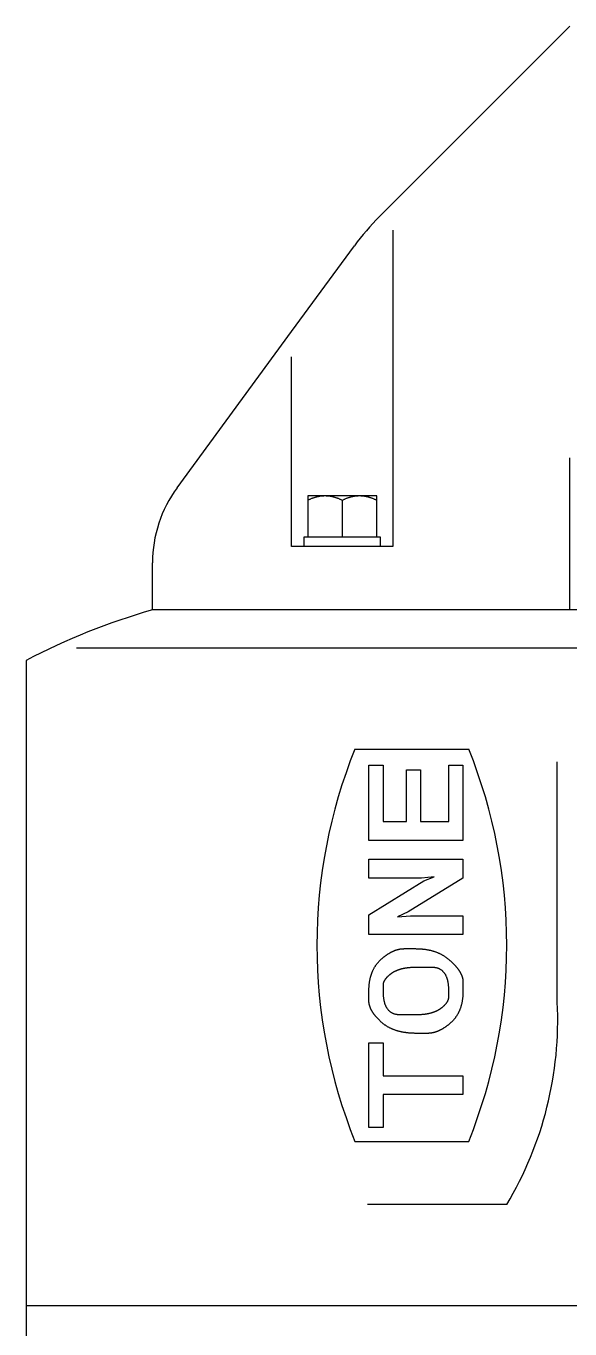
# Model space of a CAD drawing. Header units: millimetres. Extents: x -2880 to 3894, y -2977 to 4857.
# Drawn here: x -112.6 to -41, y -859.9 to -688.3 of the extents above; entities that cross this region are included whole.
import ezdxf

# ---------------------------------------------------------------- set-up
doc = ezdxf.new("R2010")
doc.units = ezdxf.units.MM
doc.header["$MEASUREMENT"] = 0
doc.layers.add('_5-0_', color=7, linetype='Continuous')

msp = doc.modelspace()

# ---------------------------------------------------------------- linework, layer by layer
at = {"layer": '_5-0_', "color": 3, "linetype": 'Continuous'}
for p, q in [((-66.061, -713.399), (-40.975, -688.312)), ((-64.308, -715.201), (-64.308, -756.868)), ((-77.641, -728.535), (-69.371, -717.257)), ((-92.748, -749.135), (-77.641, -728.535)), ((-77.641, -756.868), (-77.641, -731.868)), ((-40.975, -765.201), (-40.975, -745.201)), ((-64.308, -756.868), (-77.641, -756.868)), ((-95.974, -765.201), (-95.974, -758.991)), ((-20.974, -765.201), (-95.974, -765.201)), ((-105.975, -770.201), (-20.974, -770.201)), ((-112.638, -771.868), (-112.638, -927.801)), ((-69.308, -783.535), (-54.308, -783.535)), ((-67.463, -795.572), (-67.463, -785.658)), ((-67.463, -785.658), (-65.604, -785.658)), ((-65.604, -785.658), (-65.604, -793.094)), ((-56.93, -793.094), (-56.93, -785.658)), ((-56.93, -785.658), (-55.071, -785.658)), ((-55.071, -785.658), (-55.071, -795.572)), ((-42.641, -816.868), (-42.641, -785.201)), ((-62.506, -793.094), (-62.506, -786.278)), ((-62.506, -786.278), (-60.647, -786.278)), ((-60.647, -786.278), (-60.647, -793.094)), ((-65.604, -793.094), (-62.506, -793.094)), ((-60.647, -793.094), (-56.93, -793.094)), ((-55.071, -795.572), (-67.463, -795.572)), ((-67.463, -800.529), (-67.463, -798.05)), ((-67.463, -798.05), (-55.071, -798.05)), ((-55.071, -798.05), (-55.071, -800.529)), ((-60.541, -800.529), (-67.463, -800.529)), ((-67.463, -805.35), (-60.231, -800.907)), ((-55.071, -800.529), (-62.303, -804.973)), ((-58.856, -800.384), (-60.541, -800.529)), ((-60.231, -800.907), (-58.856, -800.384)), ((-67.463, -807.964), (-67.463, -805.35)), ((-62.303, -804.973), (-63.678, -805.641)), ((-63.678, -805.641), (-61.993, -805.486)), ((-61.993, -805.486), (-55.071, -805.486)), ((-55.071, -805.486), (-55.071, -807.964)), ((-55.071, -807.964), (-67.463, -807.964)), ((-63.662, -809.937), (-63.614, -809.924)), ((-63.614, -809.924), (-63.567, -809.913)), ((-63.567, -809.913), (-63.52, -809.902)), ((-63.52, -809.902), (-63.472, -809.892)), ((-63.472, -809.892), (-63.425, -809.882)), ((-63.425, -809.882), (-63.378, -809.874)), ((-63.378, -809.874), (-63.331, -809.866)), ((-63.331, -809.866), (-63.284, -809.858)), ((-63.284, -809.858), (-63.237, -809.852)), ((-63.237, -809.852), (-63.19, -809.846)), ((-63.19, -809.846), (-63.143, -809.841)), ((-63.143, -809.841), (-63.096, -809.836)), ((-63.096, -809.836), (-63.049, -809.832)), ((-63.049, -809.832), (-63.003, -809.829)), ((-63.003, -809.829), (-62.956, -809.826)), ((-62.956, -809.826), (-62.909, -809.825)), ((-62.909, -809.825), (-62.863, -809.824)), ((-62.863, -809.824), (-62.816, -809.823)), ((-62.816, -809.823), (-61.325, -809.823)), ((-61.325, -809.823), (-61.237, -809.824)), ((-61.237, -809.824), (-61.149, -809.825)), ((-61.149, -809.825), (-61.062, -809.827)), ((-61.062, -809.827), (-60.975, -809.829)), ((-60.975, -809.829), (-60.889, -809.833)), ((-60.889, -809.833), (-60.803, -809.837)), ((-60.803, -809.837), (-60.718, -809.842)), ((-60.718, -809.842), (-60.633, -809.848)), ((-60.633, -809.848), (-60.549, -809.854)), ((-60.549, -809.854), (-60.466, -809.861)), ((-60.466, -809.861), (-60.383, -809.869)), ((-60.383, -809.869), (-60.301, -809.878)), ((-60.301, -809.878), (-60.219, -809.887)), ((-60.219, -809.887), (-60.138, -809.898)), ((-60.138, -809.898), (-60.057, -809.909)), ((-60.057, -809.909), (-59.977, -809.92)), ((-59.977, -809.92), (-59.898, -809.933)), ((-66.298, -811.685), (-66.255, -811.635)), ((-66.255, -811.635), (-66.211, -811.585)), ((-66.211, -811.585), (-66.167, -811.536)), ((-66.167, -811.536), (-66.122, -811.488)), ((-66.122, -811.488), (-66.076, -811.44)), ((-66.076, -811.44), (-66.03, -811.393)), ((-66.03, -811.393), (-65.982, -811.347)), ((-65.982, -811.347), (-65.934, -811.301)), ((-65.934, -811.301), (-65.885, -811.256)), ((-65.885, -811.256), (-65.836, -811.212)), ((-65.836, -811.212), (-65.787, -811.168)), ((-65.787, -811.168), (-65.737, -811.125)), ((-65.737, -811.125), (-65.688, -811.083)), ((-65.688, -811.083), (-65.639, -811.041)), ((-65.639, -811.041), (-65.59, -811)), ((-65.59, -811), (-65.541, -810.96)), ((-65.541, -810.96), (-65.492, -810.92)), ((-65.492, -810.92), (-65.443, -810.881)), ((-65.443, -810.881), (-65.394, -810.843)), ((-65.394, -810.843), (-65.345, -810.806)), ((-65.345, -810.806), (-65.296, -810.769)), ((-65.296, -810.769), (-65.248, -810.733)), ((-65.248, -810.733), (-65.199, -810.698)), ((-65.199, -810.698), (-65.15, -810.663)), ((-65.15, -810.663), (-65.101, -810.629)), ((-65.101, -810.629), (-65.053, -810.596)), ((-65.053, -810.596), (-65.004, -810.564)), ((-65.004, -810.564), (-64.956, -810.532)), ((-64.956, -810.532), (-64.907, -810.501)), ((-64.907, -810.501), (-64.859, -810.47)), ((-64.859, -810.47), (-64.81, -810.44)), ((-64.81, -810.44), (-64.762, -810.411)), ((-64.762, -810.411), (-64.714, -810.383)), ((-64.714, -810.383), (-64.665, -810.355)), ((-64.665, -810.355), (-64.617, -810.328)), ((-64.617, -810.328), (-64.569, -810.302)), ((-64.569, -810.302), (-64.521, -810.277)), ((-64.521, -810.277), (-64.473, -810.252)), ((-64.473, -810.252), (-64.425, -810.228)), ((-64.425, -810.228), (-64.377, -810.204)), ((-64.377, -810.204), (-64.329, -810.181)), ((-64.329, -810.181), (-64.281, -810.159)), ((-64.281, -810.159), (-64.233, -810.138)), ((-64.233, -810.138), (-64.185, -810.118)), ((-64.185, -810.118), (-64.137, -810.098)), ((-64.137, -810.098), (-64.09, -810.078)), ((-64.09, -810.078), (-64.042, -810.06)), ((-64.042, -810.06), (-63.994, -810.042)), ((-63.994, -810.042), (-63.946, -810.025)), ((-63.946, -810.025), (-63.899, -810.008)), ((-63.899, -810.008), (-63.851, -809.993)), ((-63.851, -809.993), (-63.804, -809.978)), ((-63.804, -809.978), (-63.756, -809.963)), ((-63.756, -809.963), (-63.709, -809.95)), ((-63.709, -809.95), (-63.662, -809.937)), ((-59.898, -809.933), (-59.819, -809.946)), ((-59.819, -809.946), (-59.74, -809.96)), ((-59.74, -809.96), (-59.662, -809.975)), ((-59.662, -809.975), (-59.585, -809.991)), ((-59.585, -809.991), (-59.508, -810.007)), ((-59.508, -810.007), (-59.432, -810.024)), ((-59.432, -810.024), (-59.356, -810.042)), ((-59.356, -810.042), (-59.281, -810.06)), ((-59.281, -810.06), (-59.206, -810.08)), ((-59.206, -810.08), (-59.132, -810.1)), ((-59.132, -810.1), (-59.059, -810.121)), ((-59.059, -810.121), (-58.986, -810.142)), ((-58.986, -810.142), (-58.913, -810.165)), ((-58.913, -810.165), (-58.842, -810.188)), ((-58.842, -810.188), (-58.77, -810.212)), ((-58.77, -810.212), (-58.7, -810.236)), ((-58.7, -810.236), (-58.629, -810.262)), ((-58.629, -810.262), (-58.56, -810.288)), ((-58.56, -810.288), (-58.491, -810.315)), ((-58.491, -810.315), (-58.422, -810.343)), ((-58.422, -810.343), (-58.354, -810.371)), ((-58.354, -810.371), (-58.287, -810.4)), ((-58.287, -810.4), (-58.22, -810.43)), ((-58.22, -810.43), (-58.153, -810.461)), ((-58.153, -810.461), (-58.088, -810.493)), ((-58.088, -810.493), (-58.022, -810.525)), ((-58.022, -810.525), (-57.958, -810.558)), ((-57.958, -810.558), (-57.894, -810.591)), ((-57.894, -810.591), (-57.83, -810.626)), ((-57.83, -810.626), (-57.767, -810.661)), ((-57.767, -810.661), (-57.704, -810.697)), ((-57.704, -810.697), (-57.642, -810.734)), ((-57.642, -810.734), (-57.581, -810.772)), ((-57.581, -810.772), (-57.52, -810.81)), ((-57.52, -810.81), (-57.46, -810.849)), ((-57.46, -810.849), (-57.4, -810.889)), ((-57.4, -810.889), (-57.341, -810.93)), ((-57.341, -810.93), (-57.282, -810.971)), ((-57.282, -810.971), (-57.224, -811.013)), ((-57.224, -811.013), (-57.167, -811.056)), ((-57.167, -811.056), (-57.11, -811.099)), ((-57.11, -811.099), (-57.053, -811.144)), ((-57.053, -811.144), (-56.998, -811.189)), ((-56.998, -811.189), (-56.942, -811.235)), ((-56.942, -811.235), (-56.887, -811.282)), ((-56.887, -811.282), (-56.833, -811.329)), ((-56.833, -811.329), (-56.78, -811.377)), ((-56.78, -811.377), (-56.727, -811.426)), ((-56.727, -811.426), (-56.674, -811.474)), ((-56.674, -811.474), (-56.623, -811.522)), ((-56.623, -811.522), (-56.573, -811.57)), ((-56.573, -811.57), (-56.523, -811.618)), ((-56.523, -811.618), (-56.474, -811.666)), ((-67.203, -813.412), (-67.182, -813.343)), ((-67.182, -813.343), (-67.161, -813.276)), ((-67.161, -813.276), (-67.139, -813.209)), ((-67.139, -813.209), (-67.116, -813.142)), ((-67.116, -813.142), (-67.093, -813.076)), ((-67.093, -813.076), (-67.069, -813.011)), ((-67.069, -813.011), (-67.044, -812.946)), ((-67.044, -812.946), (-67.018, -812.882)), ((-67.018, -812.882), (-66.991, -812.819)), ((-66.991, -812.819), (-66.964, -812.756)), ((-66.964, -812.756), (-66.936, -812.694)), ((-66.936, -812.694), (-66.907, -812.633)), ((-66.907, -812.633), (-66.877, -812.572)), ((-66.877, -812.572), (-66.847, -812.512)), ((-66.847, -812.512), (-66.816, -812.452)), ((-66.816, -812.452), (-66.784, -812.393)), ((-66.784, -812.393), (-66.751, -812.335)), ((-66.751, -812.335), (-66.717, -812.278)), ((-66.717, -812.278), (-66.683, -812.221)), ((-66.683, -812.221), (-66.648, -812.164)), ((-66.648, -812.164), (-66.612, -812.108)), ((-66.612, -812.108), (-66.575, -812.053)), ((-66.575, -812.053), (-66.538, -811.999)), ((-66.538, -811.999), (-66.5, -811.945)), ((-66.5, -811.945), (-66.461, -811.891)), ((-66.461, -811.891), (-66.421, -811.839)), ((-66.421, -811.839), (-66.381, -811.787)), ((-66.381, -811.787), (-66.34, -811.735)), ((-66.34, -811.735), (-66.298, -811.685)), ((-64.819, -813.343), (-64.847, -813.367)), ((-64.789, -813.318), (-64.819, -813.343)), ((-64.759, -813.294), (-64.789, -813.318)), ((-64.729, -813.269), (-64.759, -813.294)), ((-64.698, -813.244), (-64.729, -813.269)), ((-64.666, -813.22), (-64.698, -813.244)), ((-64.634, -813.195), (-64.666, -813.22)), ((-64.602, -813.17), (-64.634, -813.195)), ((-64.569, -813.145), (-64.602, -813.17)), ((-64.535, -813.12), (-64.569, -813.145)), ((-64.501, -813.096), (-64.535, -813.12)), ((-64.466, -813.071), (-64.501, -813.096)), ((-64.431, -813.047), (-64.466, -813.071)), ((-64.395, -813.023), (-64.431, -813.047)), ((-64.359, -813), (-64.395, -813.023)), ((-64.322, -812.977), (-64.359, -813)), ((-64.285, -812.954), (-64.322, -812.977)), ((-64.247, -812.932), (-64.285, -812.954)), ((-64.209, -812.91), (-64.247, -812.932)), ((-64.171, -812.888), (-64.209, -812.91)), ((-64.132, -812.867), (-64.171, -812.888)), ((-64.092, -812.846), (-64.132, -812.867)), ((-64.052, -812.826), (-64.092, -812.846)), ((-64.012, -812.806), (-64.052, -812.826)), ((-63.971, -812.786), (-64.012, -812.806)), ((-63.929, -812.767), (-63.971, -812.786)), ((-63.888, -812.748), (-63.929, -812.767)), ((-63.845, -812.73), (-63.888, -812.748)), ((-63.802, -812.712), (-63.845, -812.73)), ((-63.759, -812.694), (-63.802, -812.712)), ((-63.715, -812.677), (-63.759, -812.694)), ((-63.671, -812.66), (-63.715, -812.677)), ((-63.626, -812.644), (-63.671, -812.66)), ((-63.581, -812.628), (-63.626, -812.644)), ((-63.535, -812.612), (-63.581, -812.628)), ((-63.489, -812.597), (-63.535, -812.612)), ((-63.442, -812.582), (-63.489, -812.597)), ((-63.395, -812.567), (-63.442, -812.582)), ((-63.348, -812.553), (-63.395, -812.567)), ((-63.3, -812.539), (-63.348, -812.553)), ((-63.251, -812.526), (-63.3, -812.539)), ((-63.202, -812.513), (-63.251, -812.526)), ((-63.152, -812.5), (-63.202, -812.513)), ((-63.102, -812.488), (-63.152, -812.5)), ((-63.052, -812.476), (-63.102, -812.488)), ((-63.001, -812.465), (-63.052, -812.476)), ((-62.95, -812.454), (-63.001, -812.465)), ((-62.898, -812.443), (-62.95, -812.454)), ((-62.845, -812.433), (-62.898, -812.443)), ((-62.792, -812.423), (-62.845, -812.433)), ((-62.739, -812.414), (-62.792, -812.423)), ((-62.685, -812.404), (-62.739, -812.414)), ((-62.631, -812.396), (-62.685, -812.404)), ((-62.576, -812.387), (-62.631, -812.396)), ((-62.521, -812.379), (-62.576, -812.387)), ((-62.465, -812.372), (-62.521, -812.379)), ((-62.409, -812.365), (-62.465, -812.372)), ((-62.352, -812.358), (-62.409, -812.365)), ((-62.295, -812.351), (-62.352, -812.358)), ((-62.237, -812.345), (-62.295, -812.351)), ((-62.179, -812.34), (-62.237, -812.345)), ((-62.121, -812.335), (-62.179, -812.34)), ((-62.062, -812.33), (-62.121, -812.335)), ((-62.002, -812.325), (-62.062, -812.33)), ((-61.942, -812.321), (-62.002, -812.325)), ((-61.881, -812.318), (-61.942, -812.321)), ((-61.82, -812.314), (-61.881, -812.318)), ((-61.759, -812.311), (-61.82, -812.314)), ((-61.697, -812.309), (-61.759, -812.311)), ((-61.635, -812.307), (-61.697, -812.309)), ((-61.572, -812.305), (-61.635, -812.307)), ((-61.508, -812.304), (-61.572, -812.305)), ((-61.444, -812.303), (-61.508, -812.304)), ((-61.38, -812.302), (-61.444, -812.303)), ((-61.315, -812.302), (-61.38, -812.302)), ((-59.122, -812.302), (-61.315, -812.302)), ((-59.054, -812.303), (-59.122, -812.302)), ((-58.988, -812.305), (-59.054, -812.303)), ((-58.922, -812.309), (-58.988, -812.305)), ((-58.857, -812.314), (-58.922, -812.309)), ((-58.793, -812.321), (-58.857, -812.314)), ((-58.731, -812.329), (-58.793, -812.321)), ((-58.669, -812.339), (-58.731, -812.329)), ((-58.608, -812.351), (-58.669, -812.339)), ((-58.549, -812.364), (-58.608, -812.351)), ((-58.491, -812.378), (-58.549, -812.364)), ((-58.433, -812.394), (-58.491, -812.378)), ((-58.377, -812.412), (-58.433, -812.394)), ((-58.322, -812.431), (-58.377, -812.412)), ((-58.268, -812.451), (-58.322, -812.431)), ((-58.215, -812.474), (-58.268, -812.451)), ((-58.163, -812.497), (-58.215, -812.474)), ((-58.112, -812.522), (-58.163, -812.497)), ((-58.062, -812.549), (-58.112, -812.522)), ((-58.014, -812.577), (-58.062, -812.549)), ((-57.966, -812.607), (-58.014, -812.577)), ((-57.919, -812.639), (-57.966, -812.607)), ((-57.874, -812.671), (-57.919, -812.639)), ((-57.83, -812.706), (-57.874, -812.671)), ((-57.786, -812.742), (-57.83, -812.706)), ((-57.744, -812.779), (-57.786, -812.742)), ((-57.703, -812.818), (-57.744, -812.779)), ((-57.662, -812.858), (-57.703, -812.818)), ((-57.623, -812.9), (-57.662, -812.858)), ((-57.585, -812.944), (-57.623, -812.9)), ((-57.548, -812.989), (-57.585, -812.944)), ((-57.513, -813.035), (-57.548, -812.989)), ((-57.478, -813.084), (-57.513, -813.035)), ((-57.444, -813.133), (-57.478, -813.084)), ((-57.411, -813.184), (-57.444, -813.133)), ((-57.38, -813.237), (-57.411, -813.184)), ((-57.349, -813.291), (-57.38, -813.237)), ((-57.32, -813.347), (-57.349, -813.291)), ((-57.291, -813.404), (-57.32, -813.347)), ((-56.474, -811.666), (-56.426, -811.713)), ((-56.426, -811.713), (-56.379, -811.761)), ((-56.379, -811.761), (-56.333, -811.808)), ((-56.333, -811.808), (-56.287, -811.855)), ((-56.287, -811.855), (-56.243, -811.902)), ((-56.243, -811.902), (-56.199, -811.949)), ((-56.199, -811.949), (-56.156, -811.996)), ((-56.156, -811.996), (-56.114, -812.042)), ((-56.114, -812.042), (-56.072, -812.088)), ((-56.072, -812.088), (-56.032, -812.135)), ((-56.032, -812.135), (-55.992, -812.181)), ((-55.992, -812.181), (-55.953, -812.226)), ((-55.953, -812.226), (-55.915, -812.272)), ((-55.915, -812.272), (-55.878, -812.318)), ((-55.878, -812.318), (-55.842, -812.363)), ((-55.842, -812.363), (-55.807, -812.408)), ((-55.807, -812.408), (-55.772, -812.453)), ((-55.772, -812.453), (-55.738, -812.498)), ((-55.738, -812.498), (-55.705, -812.543)), ((-55.705, -812.543), (-55.673, -812.588)), ((-55.673, -812.588), (-55.642, -812.632)), ((-55.642, -812.632), (-55.611, -812.677)), ((-55.611, -812.677), (-55.582, -812.721)), ((-55.582, -812.721), (-55.553, -812.765)), ((-55.553, -812.765), (-55.525, -812.809)), ((-55.525, -812.809), (-55.498, -812.852)), ((-55.498, -812.852), (-55.472, -812.896)), ((-55.472, -812.896), (-55.446, -812.939)), ((-55.446, -812.939), (-55.422, -812.983)), ((-55.422, -812.983), (-55.398, -813.026)), ((-55.398, -813.026), (-55.375, -813.069)), ((-55.375, -813.069), (-55.353, -813.112)), ((-55.353, -813.112), (-55.331, -813.154)), ((-55.331, -813.154), (-55.311, -813.197)), ((-55.311, -813.197), (-55.291, -813.239)), ((-55.291, -813.239), (-55.273, -813.281)), ((-55.273, -813.281), (-55.255, -813.323)), ((-55.255, -813.323), (-55.238, -813.365)), ((-67.46, -815.157), (-67.457, -815.075)), ((-67.457, -815.075), (-67.454, -814.992)), ((-67.454, -814.992), (-67.449, -814.911)), ((-67.449, -814.911), (-67.444, -814.83)), ((-67.444, -814.83), (-67.438, -814.75)), ((-67.438, -814.75), (-67.432, -814.67)), ((-67.432, -814.67), (-67.425, -814.591)), ((-67.425, -814.591), (-67.417, -814.512)), ((-67.417, -814.512), (-67.408, -814.435)), ((-67.408, -814.435), (-67.398, -814.358)), ((-67.398, -814.358), (-67.388, -814.281)), ((-67.388, -814.281), (-67.376, -814.205)), ((-67.376, -814.205), (-67.365, -814.13)), ((-67.365, -814.13), (-67.352, -814.055)), ((-67.352, -814.055), (-67.338, -813.981)), ((-67.338, -813.981), (-67.324, -813.908)), ((-67.324, -813.908), (-67.309, -813.835)), ((-67.309, -813.835), (-67.293, -813.763)), ((-67.293, -813.763), (-67.277, -813.691)), ((-67.277, -813.691), (-67.259, -813.621)), ((-67.259, -813.621), (-67.241, -813.55)), ((-67.241, -813.55), (-67.222, -813.481)), ((-67.222, -813.481), (-67.203, -813.412)), ((-65.603, -814.593), (-65.604, -814.616)), ((-65.604, -814.616), (-65.604, -814.64)), ((-65.604, -814.64), (-65.604, -815.39)), ((-65.602, -814.569), (-65.603, -814.593)), ((-65.6, -814.546), (-65.602, -814.569)), ((-65.598, -814.522), (-65.6, -814.546)), ((-65.595, -814.499), (-65.598, -814.522)), ((-65.591, -814.475), (-65.595, -814.499)), ((-65.587, -814.452), (-65.591, -814.475)), ((-65.582, -814.428), (-65.587, -814.452)), ((-65.577, -814.404), (-65.582, -814.428)), ((-65.572, -814.381), (-65.577, -814.404)), ((-65.566, -814.357), (-65.572, -814.381)), ((-65.559, -814.333), (-65.566, -814.357)), ((-65.551, -814.31), (-65.559, -814.333)), ((-65.544, -814.286), (-65.551, -814.31)), ((-65.535, -814.262), (-65.544, -814.286)), ((-65.526, -814.238), (-65.535, -814.262)), ((-65.517, -814.214), (-65.526, -814.238)), ((-65.507, -814.191), (-65.517, -814.214)), ((-65.496, -814.167), (-65.507, -814.191)), ((-65.485, -814.143), (-65.496, -814.167)), ((-65.474, -814.119), (-65.485, -814.143)), ((-65.462, -814.095), (-65.474, -814.119)), ((-65.449, -814.071), (-65.462, -814.095)), ((-65.436, -814.047), (-65.449, -814.071)), ((-65.422, -814.023), (-65.436, -814.047)), ((-65.408, -813.999), (-65.422, -814.023)), ((-65.393, -813.975), (-65.408, -813.999)), ((-65.378, -813.951), (-65.393, -813.975)), ((-65.362, -813.927), (-65.378, -813.951)), ((-65.345, -813.903), (-65.362, -813.927)), ((-65.328, -813.879), (-65.345, -813.903)), ((-65.311, -813.855), (-65.328, -813.879)), ((-65.293, -813.83), (-65.311, -813.855)), ((-65.274, -813.806), (-65.293, -813.83)), ((-65.255, -813.782), (-65.274, -813.806)), ((-65.235, -813.758), (-65.255, -813.782)), ((-65.215, -813.734), (-65.235, -813.758)), ((-65.194, -813.709), (-65.215, -813.734)), ((-65.173, -813.685), (-65.194, -813.709)), ((-65.151, -813.661), (-65.173, -813.685)), ((-65.129, -813.636), (-65.151, -813.661)), ((-65.106, -813.612), (-65.129, -813.636)), ((-65.083, -813.588), (-65.106, -813.612)), ((-65.059, -813.563), (-65.083, -813.588)), ((-65.034, -813.539), (-65.059, -813.563)), ((-65.009, -813.514), (-65.034, -813.539)), ((-64.983, -813.49), (-65.009, -813.514)), ((-64.957, -813.466), (-64.983, -813.49)), ((-64.931, -813.441), (-64.957, -813.466)), ((-64.903, -813.416), (-64.931, -813.441)), ((-64.876, -813.392), (-64.903, -813.416)), ((-64.847, -813.367), (-64.876, -813.392)), ((-57.264, -813.463), (-57.291, -813.404)), ((-57.238, -813.523), (-57.264, -813.463)), ((-57.213, -813.585), (-57.238, -813.523)), ((-57.189, -813.649), (-57.213, -813.585)), ((-57.166, -813.713), (-57.189, -813.649)), ((-57.144, -813.78), (-57.166, -813.713)), ((-57.123, -813.848), (-57.144, -813.78)), ((-57.103, -813.917), (-57.123, -813.848)), ((-57.084, -813.988), (-57.103, -813.917)), ((-57.067, -814.061), (-57.084, -813.988)), ((-57.05, -814.135), (-57.067, -814.061)), ((-57.035, -814.21), (-57.05, -814.135)), ((-57.02, -814.288), (-57.035, -814.21)), ((-57.007, -814.366), (-57.02, -814.288)), ((-56.994, -814.446), (-57.007, -814.366)), ((-56.983, -814.528), (-56.994, -814.446)), ((-56.973, -814.611), (-56.983, -814.528)), ((-56.964, -814.696), (-56.973, -814.611)), ((-56.956, -814.782), (-56.964, -814.696)), ((-56.949, -814.87), (-56.956, -814.782)), ((-56.943, -814.959), (-56.949, -814.87)), ((-56.938, -815.05), (-56.943, -814.959)), ((-56.934, -815.143), (-56.938, -815.05)), ((-55.238, -813.365), (-55.221, -813.407)), ((-55.221, -813.407), (-55.206, -813.448)), ((-55.206, -813.448), (-55.191, -813.49)), ((-55.191, -813.49), (-55.177, -813.531)), ((-55.177, -813.531), (-55.165, -813.572)), ((-55.165, -813.572), (-55.152, -813.613)), ((-55.152, -813.613), (-55.141, -813.654)), ((-55.141, -813.654), (-55.131, -813.695)), ((-55.131, -813.695), (-55.121, -813.735)), ((-55.121, -813.735), (-55.112, -813.775)), ((-55.112, -813.775), (-55.104, -813.816)), ((-55.104, -813.816), (-55.097, -813.856)), ((-55.097, -813.856), (-55.091, -813.896)), ((-55.091, -813.896), (-55.086, -813.935)), ((-55.086, -813.935), (-55.081, -813.975)), ((-55.081, -813.975), (-55.077, -814.014)), ((-55.077, -814.014), (-55.074, -814.053)), ((-55.074, -814.053), (-55.072, -814.093)), ((-55.072, -814.093), (-55.071, -814.131)), ((-55.071, -814.131), (-55.071, -814.17)), ((-55.071, -814.17), (-55.071, -815.41)), ((-67.463, -815.325), (-67.462, -815.241)), ((-67.463, -815.41), (-67.463, -815.325)), ((-67.463, -816.707), (-67.463, -815.41)), ((-67.463, -816.748), (-67.463, -816.707)), ((-67.462, -816.788), (-67.463, -816.748)), ((-67.462, -815.241), (-67.46, -815.157)), ((-67.46, -816.829), (-67.462, -816.788)), ((-65.604, -815.39), (-65.604, -815.487)), ((-65.604, -815.487), (-65.602, -815.581)), ((-65.602, -815.581), (-65.599, -815.675)), ((-65.599, -815.675), (-65.596, -815.767)), ((-65.596, -815.767), (-65.591, -815.857)), ((-65.591, -815.857), (-65.585, -815.946)), ((-65.585, -815.946), (-65.578, -816.033)), ((-65.578, -816.033), (-65.57, -816.119)), ((-65.57, -816.119), (-65.561, -816.203)), ((-65.561, -816.203), (-65.55, -816.286)), ((-65.55, -816.286), (-65.539, -816.367)), ((-65.539, -816.367), (-65.527, -816.446)), ((-65.527, -816.446), (-65.513, -816.525)), ((-65.513, -816.525), (-65.499, -816.601)), ((-65.499, -816.601), (-65.483, -816.676)), ((-65.483, -816.676), (-65.467, -816.75)), ((-65.467, -816.75), (-65.449, -816.822)), ((-57.125, -816.811), (-57.111, -816.787)), ((-57.111, -816.787), (-57.097, -816.764)), ((-57.097, -816.764), (-57.084, -816.74)), ((-57.084, -816.74), (-57.071, -816.716)), ((-57.071, -816.716), (-57.059, -816.692)), ((-57.059, -816.692), (-57.048, -816.668)), ((-57.048, -816.668), (-57.037, -816.645)), ((-57.037, -816.645), (-57.026, -816.621)), ((-57.026, -816.621), (-57.016, -816.597)), ((-57.016, -816.597), (-57.007, -816.574)), ((-57.007, -816.574), (-56.998, -816.55)), ((-56.998, -816.55), (-56.99, -816.526)), ((-56.99, -816.526), (-56.982, -816.503)), ((-56.982, -816.503), (-56.975, -816.479)), ((-56.975, -816.479), (-56.968, -816.456)), ((-56.968, -816.456), (-56.962, -816.432)), ((-56.962, -816.432), (-56.956, -816.408)), ((-56.956, -816.408), (-56.951, -816.385)), ((-56.951, -816.385), (-56.947, -816.362)), ((-56.947, -816.362), (-56.943, -816.338)), ((-56.943, -816.338), (-56.939, -816.315)), ((-56.939, -816.315), (-56.936, -816.291)), ((-56.936, -816.291), (-56.934, -816.268)), ((-56.932, -815.237), (-56.934, -815.143)), ((-56.934, -816.268), (-56.932, -816.244)), ((-56.93, -815.332), (-56.932, -815.237)), ((-56.932, -816.244), (-56.931, -816.221)), ((-56.931, -816.221), (-56.93, -816.198)), ((-56.93, -815.429), (-56.93, -815.332)), ((-56.93, -816.174), (-56.93, -815.429)), ((-56.93, -816.198), (-56.93, -816.174)), ((-55.182, -816.759), (-55.195, -816.833)), ((-55.169, -816.685), (-55.182, -816.759)), ((-55.157, -816.61), (-55.169, -816.685)), ((-55.146, -816.534), (-55.157, -816.61)), ((-55.136, -816.458), (-55.146, -816.534)), ((-55.126, -816.381), (-55.136, -816.458)), ((-55.117, -816.304), (-55.126, -816.381)), ((-55.109, -816.225), (-55.117, -816.304)), ((-55.102, -816.147), (-55.109, -816.225)), ((-55.095, -816.067), (-55.102, -816.147)), ((-55.09, -815.987), (-55.095, -816.067)), ((-55.085, -815.907), (-55.09, -815.987)), ((-55.08, -815.825), (-55.085, -815.907)), ((-55.077, -815.743), (-55.08, -815.825)), ((-55.074, -815.661), (-55.077, -815.743)), ((-55.072, -815.578), (-55.074, -815.661)), ((-55.071, -815.494), (-55.072, -815.578)), ((-55.071, -815.41), (-55.071, -815.494)), ((-67.457, -816.87), (-67.46, -816.829)), ((-67.453, -816.911), (-67.457, -816.87)), ((-67.449, -816.952), (-67.453, -816.911)), ((-67.444, -816.993), (-67.449, -816.952)), ((-67.438, -817.034), (-67.444, -816.993)), ((-67.431, -817.076), (-67.438, -817.034)), ((-67.423, -817.117), (-67.431, -817.076)), ((-67.415, -817.158), (-67.423, -817.117)), ((-67.406, -817.2), (-67.415, -817.158)), ((-67.396, -817.242), (-67.406, -817.2)), ((-67.385, -817.284), (-67.396, -817.242)), ((-67.374, -817.325), (-67.385, -817.284)), ((-67.361, -817.367), (-67.374, -817.325)), ((-67.348, -817.409), (-67.361, -817.367)), ((-67.334, -817.452), (-67.348, -817.409)), ((-67.319, -817.494), (-67.334, -817.452)), ((-67.304, -817.536), (-67.319, -817.494)), ((-67.287, -817.579), (-67.304, -817.536)), ((-67.27, -817.621), (-67.287, -817.579)), ((-67.252, -817.664), (-67.27, -817.621)), ((-67.234, -817.706), (-67.252, -817.664)), ((-67.214, -817.749), (-67.234, -817.706)), ((-67.194, -817.792), (-67.214, -817.749)), ((-67.173, -817.835), (-67.194, -817.792)), ((-67.151, -817.878), (-67.173, -817.835)), ((-67.128, -817.921), (-67.151, -817.878)), ((-67.105, -817.965), (-67.128, -817.921)), ((-67.08, -818.008), (-67.105, -817.965)), ((-67.055, -818.051), (-67.08, -818.008)), ((-67.029, -818.095), (-67.055, -818.051)), ((-67.003, -818.139), (-67.029, -818.095)), ((-66.975, -818.182), (-67.003, -818.139)), ((-66.947, -818.226), (-66.975, -818.182)), ((-66.918, -818.27), (-66.947, -818.226)), ((-66.888, -818.314), (-66.918, -818.27)), ((-66.857, -818.358), (-66.888, -818.314)), ((-66.826, -818.402), (-66.857, -818.358)), ((-66.794, -818.447), (-66.826, -818.402)), ((-66.761, -818.491), (-66.794, -818.447)), ((-66.727, -818.535), (-66.761, -818.491)), ((-65.449, -816.822), (-65.43, -816.893)), ((-65.43, -816.893), (-65.41, -816.962)), ((-65.41, -816.962), (-65.389, -817.029)), ((-65.389, -817.029), (-65.367, -817.095)), ((-65.367, -817.095), (-65.344, -817.16)), ((-65.344, -817.16), (-65.32, -817.223)), ((-65.32, -817.223), (-65.295, -817.284)), ((-65.295, -817.284), (-65.268, -817.344)), ((-65.268, -817.344), (-65.241, -817.402)), ((-65.241, -817.402), (-65.212, -817.459)), ((-65.212, -817.459), (-65.183, -817.515)), ((-65.183, -817.515), (-65.152, -817.569)), ((-65.152, -817.569), (-65.12, -817.621)), ((-65.12, -817.621), (-65.088, -817.672)), ((-65.088, -817.672), (-65.054, -817.721)), ((-65.054, -817.721), (-65.019, -817.769)), ((-65.019, -817.769), (-64.983, -817.815)), ((-64.983, -817.815), (-64.946, -817.86)), ((-64.946, -817.86), (-64.907, -817.903)), ((-64.907, -817.903), (-64.868, -817.945)), ((-64.868, -817.945), (-64.828, -817.985)), ((-64.828, -817.985), (-64.786, -818.024)), ((-64.786, -818.024), (-64.744, -818.061)), ((-64.744, -818.061), (-64.7, -818.097)), ((-64.7, -818.097), (-64.656, -818.131)), ((-64.656, -818.131), (-64.61, -818.163)), ((-64.61, -818.163), (-64.563, -818.195)), ((-64.563, -818.195), (-64.515, -818.224)), ((-64.515, -818.224), (-64.466, -818.252)), ((-64.466, -818.252), (-64.416, -818.279)), ((-64.416, -818.279), (-64.365, -818.304)), ((-64.365, -818.304), (-64.313, -818.327)), ((-64.313, -818.327), (-64.26, -818.349)), ((-64.26, -818.349), (-64.206, -818.37)), ((-64.206, -818.37), (-64.15, -818.389)), ((-64.15, -818.389), (-64.094, -818.406)), ((-64.094, -818.406), (-64.036, -818.422)), ((-64.036, -818.422), (-63.978, -818.437)), ((-63.978, -818.437), (-63.918, -818.449)), ((-63.918, -818.449), (-63.857, -818.461)), ((-63.857, -818.461), (-63.795, -818.471)), ((-63.795, -818.471), (-63.732, -818.479)), ((-63.732, -818.479), (-63.668, -818.486)), ((-63.668, -818.486), (-63.603, -818.491)), ((-63.603, -818.491), (-63.537, -818.495)), ((-63.537, -818.495), (-63.47, -818.497)), ((-63.47, -818.497), (-63.402, -818.498)), ((-63.402, -818.498), (-61.199, -818.498)), ((-61.199, -818.498), (-61.135, -818.498)), ((-61.135, -818.498), (-61.071, -818.497)), ((-61.071, -818.497), (-61.007, -818.496)), ((-61.007, -818.496), (-60.944, -818.495)), ((-60.944, -818.495), (-60.881, -818.493)), ((-60.881, -818.493), (-60.819, -818.491)), ((-60.819, -818.491), (-60.758, -818.489)), ((-60.758, -818.489), (-60.696, -818.486)), ((-60.696, -818.486), (-60.636, -818.482)), ((-60.636, -818.482), (-60.575, -818.479)), ((-60.575, -818.479), (-60.516, -818.475)), ((-60.516, -818.475), (-60.456, -818.47)), ((-60.456, -818.47), (-60.398, -818.466)), ((-60.398, -818.466), (-60.339, -818.46)), ((-60.339, -818.46), (-60.281, -818.455)), ((-60.281, -818.455), (-60.224, -818.449)), ((-60.224, -818.449), (-60.167, -818.442)), ((-60.167, -818.442), (-60.111, -818.436)), ((-60.111, -818.436), (-60.055, -818.429)), ((-60.055, -818.429), (-59.999, -818.421)), ((-59.999, -818.421), (-59.944, -818.413)), ((-59.944, -818.413), (-59.89, -818.405)), ((-59.89, -818.405), (-59.836, -818.396)), ((-59.836, -818.396), (-59.782, -818.387)), ((-59.782, -818.387), (-59.729, -818.378)), ((-59.729, -818.378), (-59.676, -818.368)), ((-59.676, -818.368), (-59.624, -818.358)), ((-59.624, -818.358), (-59.573, -818.347)), ((-59.573, -818.347), (-59.521, -818.336)), ((-59.521, -818.336), (-59.471, -818.325)), ((-59.471, -818.325), (-59.42, -818.313)), ((-59.42, -818.313), (-59.371, -818.301)), ((-59.371, -818.301), (-59.321, -818.288)), ((-59.321, -818.288), (-59.272, -818.275)), ((-59.272, -818.275), (-59.224, -818.262)), ((-59.224, -818.262), (-59.176, -818.248)), ((-59.176, -818.248), (-59.129, -818.234)), ((-59.129, -818.234), (-59.082, -818.22)), ((-59.082, -818.22), (-59.035, -818.205)), ((-59.035, -818.205), (-58.989, -818.19)), ((-58.989, -818.19), (-58.944, -818.174)), ((-58.944, -818.174), (-58.899, -818.158)), ((-58.899, -818.158), (-58.854, -818.142)), ((-58.854, -818.142), (-58.81, -818.125)), ((-58.81, -818.125), (-58.767, -818.108)), ((-58.767, -818.108), (-58.723, -818.09)), ((-58.723, -818.09), (-58.681, -818.072)), ((-58.681, -818.072), (-58.639, -818.054)), ((-58.639, -818.054), (-58.597, -818.035)), ((-58.597, -818.035), (-58.556, -818.016)), ((-58.556, -818.016), (-58.515, -817.997)), ((-58.515, -817.997), (-58.475, -817.977)), ((-58.475, -817.977), (-58.435, -817.957)), ((-58.435, -817.957), (-58.396, -817.936)), ((-58.396, -817.936), (-58.357, -817.915)), ((-58.357, -817.915), (-58.318, -817.894)), ((-58.318, -817.894), (-58.28, -817.872)), ((-58.28, -817.872), (-58.243, -817.85)), ((-58.243, -817.85), (-58.206, -817.827)), ((-58.206, -817.827), (-58.17, -817.804)), ((-58.17, -817.804), (-58.134, -817.781)), ((-58.134, -817.781), (-58.098, -817.757)), ((-58.098, -817.757), (-58.063, -817.733)), ((-58.063, -817.733), (-58.028, -817.709)), ((-58.028, -817.709), (-57.994, -817.684)), ((-57.994, -817.684), (-57.961, -817.66)), ((-57.961, -817.66), (-57.928, -817.635)), ((-57.928, -817.635), (-57.895, -817.61)), ((-57.895, -817.61), (-57.863, -817.586)), ((-57.863, -817.586), (-57.832, -817.561)), ((-57.832, -817.561), (-57.801, -817.537)), ((-57.801, -817.537), (-57.771, -817.512)), ((-57.771, -817.512), (-57.741, -817.488)), ((-57.741, -817.488), (-57.712, -817.464)), ((-57.712, -817.464), (-57.683, -817.439)), ((-57.683, -817.439), (-57.655, -817.415)), ((-57.655, -817.415), (-57.627, -817.39)), ((-57.627, -817.39), (-57.6, -817.366)), ((-57.6, -817.366), (-57.574, -817.342)), ((-57.574, -817.342), (-57.548, -817.317)), ((-57.548, -817.317), (-57.522, -817.293)), ((-57.522, -817.293), (-57.497, -817.269)), ((-57.497, -817.269), (-57.473, -817.244)), ((-57.473, -817.244), (-57.449, -817.22)), ((-57.449, -817.22), (-57.426, -817.196)), ((-57.426, -817.196), (-57.403, -817.172)), ((-57.403, -817.172), (-57.381, -817.148)), ((-57.381, -817.148), (-57.359, -817.123)), ((-57.359, -817.123), (-57.338, -817.099)), ((-57.338, -817.099), (-57.317, -817.075)), ((-57.317, -817.075), (-57.297, -817.051)), ((-57.297, -817.051), (-57.277, -817.027)), ((-57.277, -817.027), (-57.258, -817.003)), ((-57.258, -817.003), (-57.24, -816.979)), ((-57.24, -816.979), (-57.222, -816.955)), ((-57.222, -816.955), (-57.204, -816.931)), ((-57.204, -816.931), (-57.187, -816.907)), ((-57.187, -816.907), (-57.171, -816.883)), ((-57.171, -816.883), (-57.155, -816.859)), ((-57.155, -816.859), (-57.14, -816.835)), ((-57.14, -816.835), (-57.125, -816.811)), ((-55.783, -818.473), (-55.817, -818.531)), ((-55.75, -818.415), (-55.783, -818.473)), ((-55.718, -818.356), (-55.75, -818.415)), ((-55.687, -818.297), (-55.718, -818.356)), ((-55.657, -818.237), (-55.687, -818.297)), ((-55.627, -818.177), (-55.657, -818.237)), ((-55.598, -818.115), (-55.627, -818.177)), ((-55.57, -818.053), (-55.598, -818.115)), ((-55.543, -817.991), (-55.57, -818.053)), ((-55.516, -817.928), (-55.543, -817.991)), ((-55.49, -817.864), (-55.516, -817.928)), ((-55.465, -817.8), (-55.49, -817.864)), ((-55.441, -817.735), (-55.465, -817.8)), ((-55.417, -817.669), (-55.441, -817.735)), ((-55.395, -817.603), (-55.417, -817.669)), ((-55.373, -817.536), (-55.395, -817.603)), ((-55.352, -817.469), (-55.373, -817.536)), ((-55.331, -817.4), (-55.352, -817.469)), ((-55.311, -817.332), (-55.331, -817.4)), ((-55.293, -817.262), (-55.311, -817.332)), ((-55.274, -817.192), (-55.293, -817.262)), ((-55.257, -817.122), (-55.274, -817.192)), ((-55.241, -817.051), (-55.257, -817.122)), ((-55.225, -816.979), (-55.241, -817.051)), ((-55.21, -816.906), (-55.225, -816.979)), ((-55.195, -816.833), (-55.21, -816.906)), ((-66.692, -818.58), (-66.727, -818.535)), ((-66.657, -818.625), (-66.692, -818.58)), ((-66.62, -818.669), (-66.657, -818.625)), ((-66.583, -818.714), (-66.62, -818.669)), ((-66.545, -818.759), (-66.583, -818.714)), ((-66.507, -818.804), (-66.545, -818.759)), ((-66.467, -818.849), (-66.507, -818.804)), ((-66.427, -818.894), (-66.467, -818.849)), ((-66.386, -818.94), (-66.427, -818.894)), ((-66.344, -818.985), (-66.386, -818.94)), ((-66.302, -819.031), (-66.344, -818.985)), ((-66.258, -819.076), (-66.302, -819.031)), ((-66.214, -819.122), (-66.258, -819.076)), ((-66.169, -819.168), (-66.214, -819.122)), ((-66.123, -819.213), (-66.169, -819.168)), ((-66.077, -819.259), (-66.123, -819.213)), ((-66.029, -819.305), (-66.077, -819.259)), ((-65.981, -819.351), (-66.029, -819.305)), ((-65.932, -819.398), (-65.981, -819.351)), ((-65.882, -819.444), (-65.932, -819.398)), ((-65.832, -819.49), (-65.882, -819.444)), ((-65.78, -819.536), (-65.832, -819.49)), ((-65.729, -819.582), (-65.78, -819.536)), ((-65.676, -819.627), (-65.729, -819.582)), ((-65.623, -819.67), (-65.676, -819.627)), ((-65.569, -819.714), (-65.623, -819.67)), ((-65.514, -819.756), (-65.569, -819.714)), ((-65.459, -819.798), (-65.514, -819.756)), ((-65.403, -819.839), (-65.459, -819.798)), ((-65.346, -819.879), (-65.403, -819.839)), ((-65.289, -819.918), (-65.346, -819.879)), ((-65.231, -819.957), (-65.289, -819.918)), ((-65.172, -819.995), (-65.231, -819.957)), ((-65.113, -820.033), (-65.172, -819.995)), ((-65.053, -820.069), (-65.113, -820.033)), ((-64.992, -820.105), (-65.053, -820.069)), ((-64.931, -820.141), (-64.992, -820.105)), ((-64.869, -820.175), (-64.931, -820.141)), ((-64.807, -820.209), (-64.869, -820.175)), ((-64.743, -820.242), (-64.807, -820.209)), ((-57.481, -820.206), (-57.53, -820.239)), ((-57.432, -820.173), (-57.481, -820.206)), ((-57.384, -820.139), (-57.432, -820.173)), ((-57.335, -820.105), (-57.384, -820.139)), ((-57.286, -820.07), (-57.335, -820.105)), ((-57.238, -820.034), (-57.286, -820.07)), ((-57.189, -819.997), (-57.238, -820.034)), ((-57.14, -819.96), (-57.189, -819.997)), ((-57.091, -819.922), (-57.14, -819.96)), ((-57.042, -819.883), (-57.091, -819.922)), ((-56.993, -819.844), (-57.042, -819.883)), ((-56.944, -819.804), (-56.993, -819.844)), ((-56.895, -819.763), (-56.944, -819.804)), ((-56.846, -819.721), (-56.895, -819.763)), ((-56.797, -819.679), (-56.846, -819.721)), ((-56.747, -819.636), (-56.797, -819.679)), ((-56.698, -819.593), (-56.747, -819.636)), ((-56.649, -819.548), (-56.698, -819.593)), ((-56.6, -819.504), (-56.649, -819.548)), ((-56.552, -819.458), (-56.6, -819.504)), ((-56.504, -819.412), (-56.552, -819.458)), ((-56.458, -819.365), (-56.504, -819.412)), ((-56.412, -819.318), (-56.458, -819.365)), ((-56.367, -819.269), (-56.412, -819.318)), ((-56.322, -819.221), (-56.367, -819.269)), ((-56.279, -819.171), (-56.322, -819.221)), ((-56.236, -819.121), (-56.279, -819.171)), ((-56.194, -819.071), (-56.236, -819.121)), ((-56.153, -819.02), (-56.194, -819.071)), ((-56.112, -818.968), (-56.153, -819.02)), ((-56.073, -818.915), (-56.112, -818.968)), ((-56.034, -818.862), (-56.073, -818.915)), ((-55.996, -818.809), (-56.034, -818.862)), ((-55.958, -818.754), (-55.996, -818.809)), ((-55.922, -818.699), (-55.958, -818.754)), ((-55.886, -818.644), (-55.922, -818.699)), ((-55.851, -818.588), (-55.886, -818.644)), ((-55.817, -818.531), (-55.851, -818.588)), ((-64.679, -820.274), (-64.743, -820.242)), ((-64.615, -820.306), (-64.679, -820.274)), ((-64.55, -820.337), (-64.615, -820.306)), ((-64.484, -820.367), (-64.55, -820.337)), ((-64.417, -820.396), (-64.484, -820.367)), ((-64.35, -820.425), (-64.417, -820.396)), ((-64.282, -820.453), (-64.35, -820.425)), ((-64.213, -820.48), (-64.282, -820.453)), ((-64.144, -820.506), (-64.213, -820.48)), ((-64.074, -820.532), (-64.144, -820.506)), ((-64.004, -820.557), (-64.074, -820.532)), ((-63.932, -820.581), (-64.004, -820.557)), ((-63.86, -820.605), (-63.932, -820.581)), ((-63.788, -820.628), (-63.86, -820.605)), ((-63.715, -820.65), (-63.788, -820.628)), ((-63.641, -820.671), (-63.715, -820.65)), ((-63.566, -820.692), (-63.641, -820.671)), ((-63.491, -820.712), (-63.566, -820.692)), ((-63.415, -820.731), (-63.491, -820.712)), ((-63.338, -820.75), (-63.415, -820.731)), ((-63.261, -820.768), (-63.338, -820.75)), ((-63.183, -820.785), (-63.261, -820.768)), ((-63.105, -820.801), (-63.183, -820.785)), ((-63.026, -820.817), (-63.105, -820.801)), ((-62.946, -820.831), (-63.026, -820.817)), ((-62.865, -820.846), (-62.946, -820.831)), ((-62.784, -820.859), (-62.865, -820.846)), ((-62.702, -820.872), (-62.784, -820.859)), ((-62.62, -820.884), (-62.702, -820.872)), ((-62.536, -820.895), (-62.62, -820.884)), ((-62.453, -820.905), (-62.536, -820.895)), ((-62.368, -820.915), (-62.453, -820.905)), ((-62.283, -820.924), (-62.368, -820.915)), ((-62.197, -820.933), (-62.283, -820.924)), ((-62.111, -820.94), (-62.197, -820.933)), ((-62.023, -820.947), (-62.111, -820.94)), ((-61.935, -820.953), (-62.023, -820.947)), ((-61.847, -820.959), (-61.935, -820.953)), ((-61.758, -820.963), (-61.847, -820.959)), ((-61.668, -820.968), (-61.758, -820.963)), ((-61.577, -820.971), (-61.668, -820.968)), ((-61.486, -820.973), (-61.577, -820.971)), ((-61.394, -820.975), (-61.486, -820.973)), ((-61.302, -820.976), (-61.394, -820.975)), ((-61.209, -820.977), (-61.302, -820.976)), ((-59.718, -820.977), (-61.209, -820.977)), ((-59.671, -820.976), (-59.718, -820.977)), ((-59.625, -820.975), (-59.671, -820.976)), ((-59.578, -820.973), (-59.625, -820.975)), ((-59.531, -820.971), (-59.578, -820.973)), ((-59.484, -820.968), (-59.531, -820.971)), ((-59.438, -820.964), (-59.484, -820.968)), ((-59.391, -820.959), (-59.438, -820.964)), ((-59.344, -820.954), (-59.391, -820.959)), ((-59.297, -820.948), (-59.344, -820.954)), ((-59.25, -820.942), (-59.297, -820.948)), ((-59.203, -820.934), (-59.25, -820.942)), ((-59.156, -820.926), (-59.203, -820.934)), ((-59.109, -820.918), (-59.156, -820.926)), ((-59.061, -820.908), (-59.109, -820.918)), ((-59.014, -820.898), (-59.061, -820.908)), ((-58.967, -820.887), (-59.014, -820.898)), ((-58.92, -820.876), (-58.967, -820.887)), ((-58.872, -820.864), (-58.92, -820.876)), ((-58.825, -820.851), (-58.872, -820.864)), ((-58.777, -820.837), (-58.825, -820.851)), ((-58.73, -820.823), (-58.777, -820.837)), ((-58.683, -820.808), (-58.73, -820.823)), ((-58.635, -820.792), (-58.683, -820.808)), ((-58.587, -820.776), (-58.635, -820.792)), ((-58.54, -820.759), (-58.587, -820.776)), ((-58.492, -820.741), (-58.54, -820.759)), ((-58.444, -820.722), (-58.492, -820.741)), ((-58.397, -820.703), (-58.444, -820.722)), ((-58.349, -820.683), (-58.397, -820.703)), ((-58.301, -820.663), (-58.349, -820.683)), ((-58.253, -820.642), (-58.301, -820.663)), ((-58.205, -820.619), (-58.253, -820.642)), ((-58.157, -820.597), (-58.205, -820.619)), ((-58.109, -820.573), (-58.157, -820.597)), ((-58.061, -820.549), (-58.109, -820.573)), ((-58.013, -820.525), (-58.061, -820.549)), ((-57.965, -820.499), (-58.013, -820.525)), ((-57.917, -820.473), (-57.965, -820.499)), ((-57.868, -820.446), (-57.917, -820.473)), ((-57.82, -820.419), (-57.868, -820.446)), ((-57.772, -820.39), (-57.82, -820.419)), ((-57.723, -820.362), (-57.772, -820.39)), ((-57.675, -820.332), (-57.723, -820.362)), ((-57.627, -820.302), (-57.675, -820.332)), ((-57.578, -820.271), (-57.627, -820.302)), ((-57.53, -820.239), (-57.578, -820.271)), ((-67.463, -833.369), (-67.463, -822.216)), ((-67.463, -822.216), (-65.604, -822.216)), ((-65.604, -822.216), (-65.604, -826.553)), ((-65.604, -826.553), (-55.071, -826.553)), ((-55.071, -826.553), (-55.071, -829.032)), ((-55.071, -829.032), (-65.604, -829.032)), ((-65.604, -829.032), (-65.604, -833.369)), ((-65.604, -833.369), (-67.463, -833.369)), ((-69.308, -835.201), (-54.308, -835.201)), ((-49.308, -843.535), (-67.641, -843.535)), ((-20.974, -856.868), (-112.638, -856.868))]:
    msp.add_line(p, q, dxfattribs=at)
at = {"layer": '_5-0_', "color": 2, "linetype": 'Continuous'}
for p, q in [((-66.429, -750.201), (-75.52, -750.201)), ((-75.52, -750.201), (-75.52, -755.566)), ((-75.449, -750.747), (-75.52, -750.783)), ((-75.378, -750.713), (-75.449, -750.747)), ((-75.307, -750.679), (-75.378, -750.713)), ((-75.236, -750.647), (-75.307, -750.679)), ((-75.165, -750.616), (-75.236, -750.647)), ((-75.094, -750.586), (-75.165, -750.616)), ((-75.023, -750.557), (-75.094, -750.586)), ((-74.952, -750.529), (-75.023, -750.557)), ((-74.881, -750.502), (-74.952, -750.529)), ((-74.81, -750.477), (-74.881, -750.502)), ((-74.739, -750.452), (-74.81, -750.477)), ((-74.668, -750.429), (-74.739, -750.452)), ((-74.597, -750.407), (-74.668, -750.429)), ((-74.526, -750.386), (-74.597, -750.407)), ((-74.455, -750.366), (-74.526, -750.386)), ((-74.384, -750.348), (-74.455, -750.366)), ((-74.313, -750.33), (-74.384, -750.348)), ((-74.242, -750.314), (-74.313, -750.33)), ((-74.17, -750.298), (-74.242, -750.314)), ((-74.1, -750.284), (-74.17, -750.298)), ((-74.028, -750.271), (-74.1, -750.284)), ((-73.957, -750.259), (-74.028, -750.271)), ((-73.886, -750.248), (-73.957, -750.259)), ((-73.815, -750.239), (-73.886, -750.248)), ((-73.744, -750.23), (-73.815, -750.239)), ((-73.673, -750.223), (-73.744, -750.23)), ((-73.602, -750.217), (-73.673, -750.223)), ((-73.531, -750.212), (-73.602, -750.217)), ((-73.46, -750.208), (-73.531, -750.212)), ((-73.389, -750.205), (-73.46, -750.208)), ((-73.318, -750.203), (-73.389, -750.205)), ((-73.247, -750.203), (-73.318, -750.203)), ((-73.176, -750.203), (-73.247, -750.203)), ((-73.105, -750.205), (-73.176, -750.203)), ((-73.034, -750.208), (-73.105, -750.205)), ((-72.963, -750.212), (-73.034, -750.208)), ((-72.892, -750.217), (-72.963, -750.212)), ((-72.821, -750.223), (-72.892, -750.217)), ((-72.75, -750.23), (-72.821, -750.223)), ((-72.679, -750.239), (-72.75, -750.23)), ((-72.608, -750.248), (-72.679, -750.239)), ((-72.537, -750.259), (-72.608, -750.248)), ((-72.466, -750.271), (-72.537, -750.259)), ((-72.395, -750.284), (-72.466, -750.271)), ((-72.324, -750.298), (-72.395, -750.284)), ((-72.253, -750.314), (-72.324, -750.298)), ((-72.182, -750.33), (-72.253, -750.314)), ((-72.111, -750.348), (-72.182, -750.33)), ((-72.04, -750.366), (-72.111, -750.348)), ((-71.969, -750.386), (-72.04, -750.366)), ((-71.898, -750.407), (-71.969, -750.386)), ((-71.827, -750.429), (-71.898, -750.407)), ((-71.756, -750.452), (-71.827, -750.429)), ((-71.685, -750.477), (-71.756, -750.452)), ((-71.614, -750.502), (-71.685, -750.477)), ((-71.543, -750.529), (-71.614, -750.502)), ((-71.472, -750.557), (-71.543, -750.529)), ((-71.401, -750.586), (-71.472, -750.557)), ((-71.33, -750.616), (-71.401, -750.586)), ((-71.259, -750.647), (-71.33, -750.616)), ((-71.188, -750.679), (-71.259, -750.647)), ((-71.117, -750.713), (-71.188, -750.679)), ((-71.045, -750.747), (-71.117, -750.713)), ((-70.975, -750.783), (-71.045, -750.747)), ((-70.903, -750.747), (-70.975, -750.783)), ((-70.975, -750.783), (-70.975, -755.566)), ((-70.832, -750.713), (-70.903, -750.747)), ((-70.761, -750.679), (-70.832, -750.713)), ((-70.69, -750.647), (-70.761, -750.679)), ((-70.619, -750.616), (-70.69, -750.647)), ((-70.548, -750.586), (-70.619, -750.616)), ((-70.477, -750.557), (-70.548, -750.586)), ((-70.406, -750.529), (-70.477, -750.557)), ((-70.335, -750.502), (-70.406, -750.529)), ((-70.264, -750.477), (-70.335, -750.502)), ((-70.193, -750.452), (-70.264, -750.477)), ((-70.122, -750.429), (-70.193, -750.452)), ((-70.051, -750.407), (-70.122, -750.429)), ((-69.98, -750.386), (-70.051, -750.407)), ((-69.909, -750.366), (-69.98, -750.386)), ((-69.838, -750.348), (-69.909, -750.366)), ((-69.767, -750.33), (-69.838, -750.348)), ((-69.696, -750.314), (-69.767, -750.33)), ((-69.625, -750.298), (-69.696, -750.314)), ((-69.554, -750.284), (-69.625, -750.298)), ((-69.483, -750.271), (-69.554, -750.284)), ((-69.412, -750.259), (-69.483, -750.271)), ((-69.341, -750.248), (-69.412, -750.259)), ((-69.27, -750.239), (-69.341, -750.248)), ((-69.199, -750.23), (-69.27, -750.239)), ((-69.128, -750.223), (-69.199, -750.23)), ((-69.057, -750.217), (-69.128, -750.223)), ((-68.986, -750.212), (-69.057, -750.217)), ((-68.915, -750.208), (-68.986, -750.212)), ((-68.844, -750.205), (-68.915, -750.208)), ((-68.773, -750.203), (-68.844, -750.205)), ((-68.702, -750.203), (-68.773, -750.203)), ((-68.631, -750.203), (-68.702, -750.203)), ((-68.56, -750.205), (-68.631, -750.203)), ((-68.489, -750.208), (-68.56, -750.205)), ((-68.418, -750.212), (-68.489, -750.208)), ((-68.347, -750.217), (-68.418, -750.212)), ((-68.276, -750.223), (-68.347, -750.217)), ((-68.205, -750.23), (-68.276, -750.223)), ((-68.134, -750.239), (-68.205, -750.23)), ((-68.063, -750.248), (-68.134, -750.239)), ((-67.992, -750.259), (-68.063, -750.248)), ((-67.921, -750.271), (-67.992, -750.259)), ((-67.849, -750.284), (-67.921, -750.271)), ((-67.778, -750.298), (-67.849, -750.284)), ((-67.707, -750.314), (-67.778, -750.298)), ((-67.636, -750.33), (-67.707, -750.314)), ((-67.565, -750.348), (-67.636, -750.33)), ((-67.494, -750.366), (-67.565, -750.348)), ((-67.423, -750.386), (-67.494, -750.366)), ((-67.352, -750.407), (-67.423, -750.386)), ((-67.281, -750.429), (-67.352, -750.407)), ((-67.21, -750.452), (-67.281, -750.429)), ((-67.139, -750.477), (-67.21, -750.452)), ((-67.068, -750.502), (-67.139, -750.477)), ((-66.997, -750.529), (-67.068, -750.502)), ((-66.926, -750.557), (-66.997, -750.529)), ((-66.855, -750.586), (-66.926, -750.557)), ((-66.784, -750.616), (-66.855, -750.586)), ((-66.713, -750.647), (-66.784, -750.616)), ((-66.642, -750.679), (-66.713, -750.647)), ((-66.571, -750.713), (-66.642, -750.679)), ((-66.5, -750.747), (-66.571, -750.713)), ((-66.429, -750.783), (-66.5, -750.747)), ((-66.429, -755.566), (-66.429, -750.201)), ((-75.974, -756.868), (-75.974, -755.566)), ((-75.974, -755.566), (-65.975, -755.566)), ((-75.52, -755.566), (-66.429, -755.566)), ((-65.975, -755.566), (-65.975, -756.868)), ((-65.975, -756.868), (-75.974, -756.868))]:
    msp.add_line(p, q, dxfattribs=at)
at = {"layer": '_5-0_', "color": 3, "linetype": 'Continuous'}
for centre, radius, start, end in [((-42.491, -736.969), 33.333, 135.00003, 143.74619), ((-79.308, -758.991), 16.667, 143.74614, 179.99994), ((-71.996, -849.294), 87.445, 105.91522, 117.6955), ((-5.141, -809.368), 69.172, 158.0704, 201.92958), ((-118.475, -809.368), 69.172, 338.0704, 21.92958), ((-89.975, -819.201), 47.391, 329.10535, 2.82214)]:
    msp.add_arc(centre, radius, start, end, dxfattribs=at)

doc.saveas('drawing.dxf')
